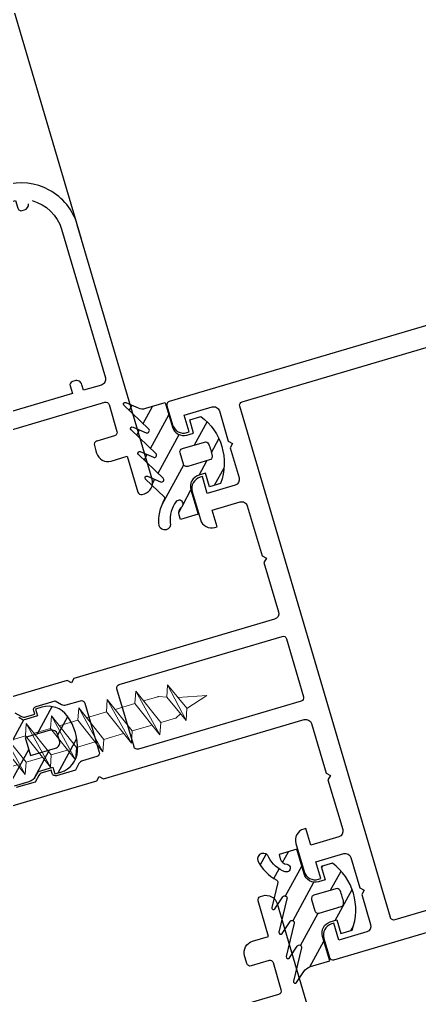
# Model space of a CAD drawing. Header units: millimetres. Extents: x 62878 to 70819, y -67946 to -61850.
# Drawn here: x 64567.4 to 64570.84, y -66936.96 to -66928.58 of the extents above; entities that cross this region are included whole.
import ezdxf

# ---------------------------------------------------------------- set-up
doc = ezdxf.new("R2010")
doc.units = ezdxf.units.MM
doc.layers.add('DOGRAMA', color=171, linetype='Continuous', lineweight=0)
pattern_1 = [(61.42665841833924, (64608.11325394075, -67037.48597381616), (0.1394151397588898, -0.07592747398675415), [])]

# ---------------------------------------------------------------- blocks, each defined once
blk = doc.blocks.new('a2we')
at = {"lineweight": 5, "ltscale": 0.5}
for p, q in [((-196.0144480926461, -415.2868589025547), (-196.5925912144022, -417.2488821181558)), ((-196.0144480926461, -415.2868589025547), (-195.4639709594615, -417.7110762494052)), ((-197.5747968978259, -417.6063757508618), (-196.5747276986959, -417.2423803302317)), ((-196.5747276986959, -417.2423803302317), (-194.1582851917165, -418.2620245979042)), ((-194.1582851917165, -418.2620245979042), (-197.5747968978259, -417.6063757508618)), ((-195.1583543907882, -418.6260200186506), (-197.5747968978259, -417.6063757508618)), ((-196.8896500078097, -417.895480952812), (-197.0961171580722, -418.3448917148726)), ((-194.1582851917165, -418.2620245979042), (-195.1583543907882, -418.6260200186506)), ((-197.1143788935161, -419.7428166739272), (-197.1143788935161, -418.4283854465556)), ((-195.1583543907882, -418.6260200186506), (-194.9264251741961, -419.2953524503964)), ((-198.1144480926461, -420.1068120946153), (-197.1143788935161, -419.7428166739268)), ((-197.1143788935161, -419.7428166739268), (-193.9153324771005, -421.0399975355008)), ((-197.1143788935161, -419.7428166739268), (-193.9153324771005, -421.0399975355008)), ((-194.9154016761394, -420.634479622855), (-194.9154016761394, -419.3608343693425)), ((-194.9154016761721, -421.4039929561312), (-198.1144480926461, -420.1068120946153)), ((-193.9153324771005, -421.0399975355008), (-198.1144480926461, -420.1068120946153)), ((-197.1143788935161, -422.2969096404012), (-197.1143788935162, -420.512330007273)), ((-193.9153324771005, -421.0399975355008), (-194.9154016761721, -421.4039929561312)), ((-194.9154016761721, -423.1885725893157), (-194.9154016761721, -421.4039929561312)), ((-198.1144480926461, -422.6609050610894), (-197.1143788935161, -422.2969096404012)), ((-197.1143788935161, -422.2969096404012), (-193.9153324771005, -423.594090501975)), ((-197.1143788935161, -422.2969096404012), (-193.9153324771005, -423.594090501975)), ((-194.9154016761721, -423.9580859226053), (-198.1144480926461, -422.6609050610894)), ((-193.9153324771005, -423.594090501975), (-198.1144480926461, -422.6609050610894)), ((-197.1143788935161, -424.8510026068752), (-197.1143788935162, -423.0664229737469)), ((-193.9153324771005, -423.594090501975), (-194.9154016761721, -423.9580859226053)), ((-194.9154016761721, -425.7426655557898), (-194.9154016761721, -423.9580859226053)), ((-198.1144480926461, -425.2149980275636), (-197.1143788935161, -424.8510026068752)), ((-197.1143788935161, -424.8510026068752), (-193.9153324771005, -426.1481834684492)), ((-197.1143788935161, -424.8510026068752), (-193.9153324771005, -426.1481834684492)), ((-194.9154016761721, -426.5121788890793), (-198.1144480926461, -425.2149980275636)), ((-193.9153324771005, -426.1481834684492), (-198.1144480926461, -425.2149980275636)), ((-197.1143788935161, -427.3050955733496), (-197.1143788935162, -425.6205159402211)), ((-193.9153324771005, -426.1481834684492), (-194.9154016761721, -426.5121788890793)), ((-194.9154016761721, -428.1967585222638), (-194.9154016761721, -426.5121788890793)), ((-198.1144480926461, -427.669090994038), (-197.1143788935161, -427.3050955733496)), ((-197.1143788935161, -427.3050955733496), (-193.9153324771005, -428.6022764349236)), ((-197.1143788935161, -427.3050955733496), (-193.9153324771005, -428.6022764349236)), ((-194.9154016761721, -428.9662718555534), (-198.1144480926461, -427.669090994038)), ((-193.9153324771005, -428.6022764349236), (-198.1144480926461, -427.669090994038)), ((-197.1143788935161, -429.5591885398237), (-197.1143788935161, -428.0237477951896)), ((-193.9153324771005, -428.6022764349236), (-194.9154016761721, -428.9662718555534)), ((-194.9154016761721, -430.450851488738), (-194.9154016761721, -428.9662718555534)), ((-198.1144480926461, -429.9231839605702), (-197.1143788935161, -429.5591885398237)), ((-194.9154016761721, -431.2203648220857), (-198.1144480926461, -429.9231839605702)), ((-193.9153324771005, -430.8563694013976), (-198.1144480926461, -429.9231839605702)), ((-197.1143788935161, -429.5591885398237), (-193.9153324771005, -430.8563694013976)), ((-197.1143788935161, -429.5591885398237), (-193.9153324771005, -430.8563694013976)), ((-197.1143788935161, -431.8132815063559), (-197.1143788935161, -430.2778407616635)), ((-193.9153324771005, -430.8563694013976), (-194.9154016761721, -431.2203648220857)), ((-194.9154016761721, -432.7049444552304), (-194.9154016761721, -431.2203648220857)), ((-198.1144480926461, -432.177276926986), (-197.1143788935161, -431.8132815063559)), ((-194.9154016761721, -433.4744577885599), (-198.1144480926461, -432.177276926986)), ((-193.9153324771005, -433.1104623678716), (-198.1144480926461, -432.177276926986)), ((-197.1143788935161, -431.8132815063559), (-193.9153324771005, -433.1104623678716)), ((-197.1143788935161, -431.8132815063559), (-193.9153324771005, -433.1104623678716)), ((-197.1143788935161, -434.0673744728301), (-197.1143788935161, -432.5319337281958)), ((-193.9153324771005, -433.1104623678716), (-194.9154016761721, -433.4744577885599)), ((-198.1144480926461, -434.4313698935184), (-197.1143788935161, -434.0673744728301)), ((-197.1143788935161, -434.0673744728301), (-193.9153324771005, -435.364555334404)), ((-197.1143788935161, -434.0673744728301), (-193.9153324771005, -435.364555334404)), ((-194.9154016761721, -434.9590374217446), (-194.9154016761721, -433.4744577885599)), ((-194.9154016761721, -435.7285507550341), (-198.1144480926461, -434.4313698935184)), ((-193.9153324771005, -435.364555334404), (-198.1144480926461, -434.4313698935184)), ((-197.1143788935161, -436.3642339800811), (-197.1143788935161, -434.7860266946118)), ((-193.9153324771005, -435.364555334404), (-194.9154016761721, -435.7285507550341)), ((-194.9154016761721, -437.2558969289955), (-194.9154016761721, -435.7285507550341)), ((-198.1144480926461, -436.7282294008277), (-197.1143788935161, -436.3642339800811)), ((-194.9154016761721, -438.0254102623434), (-198.1144480926461, -436.7282294008277)), ((-193.9153324771005, -437.6614148416551), (-198.1144480926461, -436.7282294008277)), ((-197.1143788935161, -436.3642339800811), (-193.9153324771005, -437.6614148416551)), ((-197.1143788935161, -436.3642339800811), (-193.9153324771005, -437.6614148416551)), ((-197.1143788935161, -438.6610934873901), (-197.1143788935161, -437.1337473134849)), ((-193.9153324771005, -437.6614148416551), (-194.9154016761721, -438.0254102623434)), ((-194.9154016761721, -439.5527564362646), (-194.9154016761721, -438.0254102623434)), ((-198.1144480926461, -439.0250889080787), (-197.1143788935161, -438.6610934873901)), ((-194.9154016761721, -440.3222697695944), (-198.1144480926461, -439.0250889080787)), ((-193.9153324771005, -439.9582743489061), (-198.1144480926461, -439.0250889080787)), ((-197.1143788935161, -438.6610934873901), (-193.9153324771005, -439.9582743489061)), ((-197.1143788935161, -438.6610934873901), (-193.9153324771005, -439.9582743489061)), ((-197.1143788935161, -440.9579529946993), (-197.1143788935161, -439.430606820736)), ((-193.9153324771005, -439.9582743489061), (-194.9154016761721, -440.3222697695944)), ((-194.9154016761721, -441.849615943574), (-194.9154016761721, -440.3222697695944)), ((-198.1144480926461, -441.3219484153295), (-197.1143788935161, -440.9579529946993)), ((-194.9154016761721, -442.6191292769035), (-198.1144480926461, -441.3219484153295)), ((-193.9153324771005, -442.2551338562151), (-198.1144480926461, -441.3219484153295)), ((-197.1143788935161, -440.9579529946993), (-193.9153324771005, -442.2551338562151)), ((-197.1143788935161, -443.2537258831643), (-197.1143788935161, -441.7274663280053)), ((-193.9153324771005, -442.2551338562151), (-194.9154016761721, -442.6191292769035)), ((-194.9154016761721, -444.1453888320787), (-194.9154016761721, -442.6191292769035)), ((-198.1144480926461, -443.6177213039109), (-197.1143788935161, -443.2537258831643)), ((-197.1143788935161, -443.2537258831643), (-193.9153324771005, -444.5509067447383)), ((-194.9154016761721, -444.9149021654266), (-198.1144480926461, -443.6177213039109)), ((-193.9153324771005, -444.5509067447383), (-198.1144480926461, -443.6177213039109)), ((-197.1143788935161, -445.5538642814245), (-197.1143788935161, -444.0232392165685)), ((-193.9153324771005, -444.5509067447383), (-194.9154016761721, -444.9149021654266)), ((-194.9154016761721, -446.4455272302989), (-194.9154016761721, -444.9149021654266)), ((-198.1144480926461, -445.9178597020545), (-197.1143788935161, -445.5538642814245)), ((-193.9153324771005, -446.8510451429402), (-198.1144480926461, -445.9178597020545)), ((-194.9154016761721, -447.2150405636282), (-198.1144480926461, -445.9178597020545)), ((-197.1143788935161, -445.5538642814245), (-193.9153324771005, -446.8510451429402)), ((-197.1143788935161, -445.5538642814245), (-193.9153324771005, -446.8510451429402)), ((-197.1143788935161, -447.8540026795677), (-197.1143788935161, -446.3233776147298)), ((-193.9153324771005, -446.8510451429402), (-194.9154016761721, -447.2150405636282)), ((-194.9154016761721, -448.7456656284821), (-194.9154016761721, -447.2150405636282)), ((-197.1143788935161, -447.8540026795677), (-198.1144480926461, -448.2179981003141)), ((-194.9154016761721, -449.5151789618299), (-198.1144480926461, -448.2179981003141)), ((-198.1144480926461, -448.2179981003141), (-193.9153324771005, -449.1511835411412)), ((-193.9153324771005, -449.1511835411412), (-197.1143788935161, -447.8540026795677)), ((-197.1143788935161, -450.1541410778275), (-197.1143788935161, -448.6235160129718)), ((-193.9153324770423, -449.1511835411412), (-194.9154016761721, -449.5151789618299)), ((-198.1144480926461, -450.5181364984577), (-197.1143788935161, -450.1541410778275)), ((-197.1143788935161, -450.1541410778275), (-193.9153324770423, -451.4513219393434)), ((-194.9154016761723, -451.0458040266858), (-194.9154016761721, -449.5151789618299)), ((-194.9154016761721, -451.8153173600317), (-198.1144480926461, -450.5181364984577)), ((-193.9153324770423, -451.4513219393434), (-198.1144480926461, -450.5181364984577)), ((-197.1143788935161, -453.2868589025547), (-197.1143788935162, -450.9236544111328)), ((-193.9153324770423, -451.4513219393434), (-194.9154016761721, -451.8153173600317)), ((-194.9154016761721, -453.2868589025547), (-194.9154016761721, -451.8153173600317)), ((-192.7980524524961, -453.2868589025547), (-199.230843732796, -453.2868589025547)), ((-199.230843732796, -454.5827171301502), (-199.230843732796, -453.2868589025547)), ((-192.7980524524961, -454.5827171301502), (-192.7980524524961, -453.2868589025547))]:
    blk.add_line(p, q, dxfattribs=at)
blk.add_lwpolyline([(-196.4690204826777, -455.6637351848848), (-196.1125089353335, -455.3998333582319), (-195.9163872499585, -455.3998333582319), (-195.5598757026143, -455.6637351848848)], dxfattribs=at)
for centre, radius, start, end in [((-196.9143788935627, -418.4283854465556), 0.2, 155.3251238657465, 180), ((-195.115401676151, -419.3608343693425), 0.2, 0, 19.11162363728389), ((-195.6603624057317, -449.5292358589606), 6.187568978619671, 234.757305859688, 262.4904896380407), ((-196.3685337795604, -449.5292358589606), 6.187568978619673, 277.5095103619591, 305.2426941403116)]:
    blk.add_arc(centre, radius, start, end, dxfattribs=at)

msp = doc.modelspace()

# ---------------------------------------------------------------- hatches: boundary and pattern name
at = {"layer": 'DOGRAMA', "lineweight": -2}
h = msp.add_hatch(dxfattribs=at)
h.set_pattern_fill('ANSI31', color=256, scale=0.05, angle=433.5057849383392, style=0)
h.set_pattern_definition(pattern_1)
edge = h.paths.add_edge_path()
edge.add_arc((64568.46284026308, -66931.8188429831), 0.100000000003546, 246.426658454048, 286.4266584527788)
edge.add_line((64568.49111904045, -66931.91476123346), (64568.65713241242, -66931.86581689642))
edge.add_line((64568.65713241242, -66931.86581689642), (64568.71934572253, -66932.07683704722))
edge.add_arc((64568.81526397289, -66932.04855826989), 0.1000000000022085, 196.426658427608, 286.4266584224305)
edge.add_line((64568.84354275022, -66932.14447652026), (64568.90109370038, -66932.12750925387))
edge.add_line((64568.90109370038, -66932.12750925387), (64568.86715916765, -66932.01240735347))
edge.add_line((64568.86715916765, -66932.01240735347), (64568.963077418, -66931.98412857615))
edge.add_arc((64568.66424074851, -66932.38499843652), 0.4999999999876029, -20.44323922388952, 53.296556067289885, ccw=False)
edge.add_line((64569.13275008192, -66932.55963807832), (64569.03683183157, -66932.58791685563))
edge.add_line((64569.03683183157, -66932.58791685563), (64569.00289729876, -66932.47281495518))
edge.add_line((64569.00289729876, -66932.47281495518), (64568.94534634852, -66932.48978222157))
edge.add_arc((64568.97362512585, -66932.58570047191), 0.09999999998127156, 106.4266584311447, 196.4266584367842)
edge.add_line((64568.87770687549, -66932.61397924926), (64568.93992018558, -66932.82499940005))
edge.add_line((64568.93992018558, -66932.82499940005), (64568.78695455076, -66932.87009698167))
edge.add_line((64568.78695455076, -66932.87009698167), (64568.77579026069, -66932.83222903726))
edge.add_arc((64568.83813712344, -66932.81384783202), 0.06500000000965037, 128.0173228937301, 196.4266584034077, ccw=False)
edge.add_arc((64568.77797023278, -66932.73688569754), 0.03268943071531403, 308.0173229306195, 501.85693754702)
edge.add_arc((64568.94125886263, -66932.86849557063), 0.2424115900622707, 141.2291917759814, 186.735964182171)
edge.add_arc((64568.65217745307, -66932.90980302873), 0.05002797725108533, -162.6011829561652, 14.912053354129284, ccw=False)
edge.add_arc((64568.97377205249, -66932.8821717651), 0.3717812401066652, 149.9266375012533, 186.5781579911496, ccw=False)
edge.add_arc((64568.6334893023, -66932.68839017725), 0.01999999999529629, 338.0409955219306, 406.4266584097233)
edge.add_line((64568.64727495287, -66932.67390032431), (64568.48785880037, -66932.52223174756))
edge.add_arc((64568.49819803831, -66932.51136435785), 0.01500000000500317, 66.42665839483561, 226.4266583744867, ccw=False)
edge.add_line((64568.50419687772, -66932.4976161243), (64568.61704569692, -66932.54685604594))
edge.add_arc((64568.62504414944, -66932.52852506787), 0.01999999999328864, 246.4266584402239, 406.4266584384582)
edge.add_line((64568.63882980001, -66932.51403521492), (64568.42564549025, -66932.31121159677))
edge.add_arc((64568.43598472819, -66932.30034420705), 0.01500000001554592, 66.42665836936283, 226.4266584128, ccw=False)
edge.add_line((64568.4419835676, -66932.28659597349), (64568.55483238684, -66932.33583589514))
edge.add_arc((64568.56283083934, -66932.31750491707), 0.019999999987469, 246.4266584784331, 406.4266584701288)
edge.add_line((64568.57661648988, -66932.30301506413), (64568.36343218019, -66932.10019144595))
edge.add_arc((64568.37377141813, -66932.08932405626), 0.01499999998944522, 66.42665832166063, 226.4266583563086, ccw=False)
edge.add_line((64568.37977025755, -66932.07557582272), (64568.49261907674, -66932.12481574433))
edge.add_arc((64568.50061752926, -66932.10648476626), 0.01999999999328864, 246.4266584402239, 406.4266584399261)
edge.add_line((64568.51440317981, -66932.09199491332), (64568.30121887009, -66931.88917129517))
edge.add_arc((64568.31155810802, -66931.87830390545), 0.01500000001053073, 66.42665844253781, 226.4266584329351, ccw=False)
edge.add_line((64568.31755694742, -66931.86455567188), (64568.42284800047, -66931.9104978735))
edge = h.paths.add_edge_path(flags=16)
edge.add_line((64569.03850588463, -66932.35806132668), (64568.84992479592, -66932.41365911534))
edge.add_arc((64568.84144116275, -66932.38488364026), 0.02999999995839664, 196.4266583847646, 286.4266583847646, ccw=False)
edge.add_line((64568.81266568768, -66932.39336727343), (64568.78438691036, -66932.29744902307))
edge.add_arc((64568.81316238547, -66932.28896538985), 0.03000000000975191, 106.426658462348, 196.4266584717473, ccw=False)
edge.add_line((64568.80467875225, -66932.26018991474), (64568.99325984094, -66932.20459212609))
edge.add_arc((64569.00174347411, -66932.23336760118), 0.02999999997441213, 24.193092564412325, 106.4266583902342, ccw=False)
edge.add_arc((64568.6642407484, -66932.38499843658), 0.4000000001173186, 8.660224260478287, 24.193092596684608, ccw=False)
edge.add_arc((64569.03002225145, -66932.32928585158), 0.02999999998591696, -73.57334160429622, 8.660224242557774, ccw=False)
h = msp.add_hatch(dxfattribs=at)
h.set_pattern_fill('ANSI31', color=256, scale=0.05, angle=433.5057849383392, style=0)
h.set_pattern_definition(pattern_1)
edge = h.paths.add_edge_path(flags=16)
edge.add_arc((64567.69985761818, -66934.78570502679), 0.04999999999144209, 286.426658404795, 376.4266584024372)
edge.add_line((64567.74781674337, -66934.77156563815), (64567.73084947696, -66934.71401468791))
edge.add_arc((64567.68289035177, -66934.7281540766), 0.05000000001076637, 16.42665845042108, 106.4266584480633)
edge.add_line((64567.66875096309, -66934.6801949514), (64567.4529348998, -66934.74382220037))
edge.add_line((64567.4529348998, -66934.74382220037), (64567.4981809435, -66934.89729140094))
edge.add_line((64567.4981809435, -66934.89729140094), (64567.71399700682, -66934.83366415197))
h.paths.add_polyline_path([(64567.35430356794, -66934.93970956691), (64567.30905752425, -66934.78624036635), (64567.04528233573, -66934.86400700397), (64567.09052837945, -66935.01747620454)], flags=16)
edge = h.paths.add_edge_path()
edge.add_arc((64567.65278654273, -66934.67447606362), 0.1999999999926195, 35.86043952762385, 106.4266584136128)
edge.add_line((64567.59622898812, -66934.48263956289), (64567.5422227555, -66934.49856176975))
edge.add_line((64567.5422227555, -66934.49856176975), (64567.55919002189, -66934.55611271996))
edge.add_line((64567.55919002189, -66934.55611271996), (64567.43614199342, -66934.59238994338))
edge.add_line((64567.43614199342, -66934.59238994338), (64567.39800024397, -66934.57161740253))
edge.add_arc((64567.35017191392, -66934.65943796297), 0.09999999995770992, 61.42665841553251, 106.4266584135092)
edge.add_line((64567.32189313662, -66934.56351971264), (64567.19691705422, -66934.60036536808))
edge.add_line((64567.19691705422, -66934.60036536808), (64567.21388432061, -66934.65791631833))
edge.add_line((64567.21388432061, -66934.65791631833), (64567.0908362921, -66934.69419354171))
edge.add_line((64567.0908362921, -66934.69419354171), (64566.95208867755, -66934.61862961146))
edge.add_line((64566.95208867755, -66934.61862961146), (64566.92146720961, -66934.51476523306))
edge.add_line((64566.92146720961, -66934.51476523306), (64566.68167158368, -66934.58546217634))
edge.add_line((64566.68167158368, -66934.58546217634), (64566.7154913202, -66934.52336366252))
edge.add_line((64566.7154913202, -66934.52336366252), (64566.5740974336, -66934.04377241067))
edge.add_line((64566.5740974336, -66934.04377241067), (64566.26064391554, -66934.13618529563))
edge.add_arc((64566.34548024748, -66934.42394004673), 0.2999999999992015, 106.4266584178849, 166.4266584183156)
edge.add_line((64566.053859157, -66934.35353308982), (64565.93856022818, -66934.83109384276))
edge.add_arc((64565.9677223372, -66934.83813453846), 0.02999999997447413, 166.4266584011719, 256.4266584114185)
edge.add_line((64565.96068164151, -66934.86729664747), (64566.01900585964, -66934.88137803886))
edge.add_arc((64566.02604655531, -66934.8522159298), 0.03000000000471506, 256.426658458002, 346.4266584412328)
edge.add_line((64566.05520866437, -66934.85925662548), (64566.14611790788, -66934.48271638165))
edge.add_arc((64566.3405319682, -66934.5296543529), 0.1999999999823359, 104.50706108595091, 166.426658427445, ccw=False)
edge.add_arc((64566.32322234, -66934.43050215986), 0.1000000000150432, -43.573341588137225, 109.14150601560621, ccw=False)
edge.add_arc((64566.46812086942, -66934.56835866555), 0.09999999994398419, 136.4266584101636, 196.4266584106894)
edge.add_line((64566.3722026191, -66934.59663744284), (64566.46461622661, -66934.91009341169))
edge.add_arc((64566.41665710141, -66934.92423280032), 0.0500000000082639, -73.5733416126335, 16.42665838172701, ccw=False)
edge.add_line((64566.43079649004, -66934.97219192552), (64566.3828516233, -66934.98632711048))
edge.add_arc((64566.39699101198, -66935.03428623566), 0.0499999999996723, 106.4266584367842, 196.426658439142)
edge.add_line((64566.34903188681, -66935.04842562434), (64566.40558944144, -66935.24026212507))
edge.add_arc((64566.45354856663, -66935.2261227364), 0.05000000000253616, 196.4266584184318, 286.4266584160741)
edge.add_line((64566.46768795529, -66935.2740818616), (64566.51563282201, -66935.25994667666))
edge.add_arc((64566.52977221068, -66935.3079058018), 0.04999999996969886, 16.42665842786289, 106.42665843821811, ccw=False)
edge.add_line((64566.57773133583, -66935.29376641315), (64566.67014494335, -66935.607222382))
edge.add_arc((64566.76606319373, -66935.57894360465), 0.1000000000202815, 196.4266584332476, 256.4266584363893)
edge.add_arc((64566.71912522244, -66935.77335766498), 0.09999999998190286, -76.28818919768707, 76.42665839614318, ccw=False)
edge.add_arc((64566.67987729597, -66935.6806733574), 0.1999999999079647, 226.4266584159106, 288.34625576114, ccw=False)
edge.add_line((64566.54202079033, -66935.82557188679), (64566.2613819953, -66935.55857205053))
edge.add_arc((64566.24070351948, -66935.58030682996), 0.02999999998544276, 46.42665846411646, 136.4266584444705)
edge.add_line((64566.21896874006, -66935.55962835412), (64566.17761178835, -66935.60309791297))
edge.add_arc((64566.19934656774, -66935.62377638882), 0.02999999997940282, 136.4266583956005, 226.4266584056681)
edge.add_line((64566.1786680919, -66935.64551116822), (64566.53459837137, -66935.98414334605))
edge.add_arc((64566.74138312993, -66935.7667955519), 0.2999999999917787, 226.4266584123521, 286.4266584138862)
edge.add_line((64566.82621946185, -66936.054550303), (64567.13967297996, -66935.962137418))
edge.add_line((64567.13967297996, -66935.962137418), (64566.99827909335, -66935.4825461662))
edge.add_line((64566.99827909335, -66935.4825461662), (64566.93618057951, -66935.44872642963))
edge.add_line((64566.93618057951, -66935.44872642963), (64567.17597620544, -66935.37802948635))
edge.add_line((64567.17597620544, -66935.37802948635), (64567.14535473752, -66935.27416510797))
edge.add_line((64567.14535473752, -66935.27416510797), (64567.22091866777, -66935.13541749341))
edge.add_line((64567.22091866777, -66935.13541749341), (64567.34396669617, -66935.09914027002))
edge.add_line((64567.34396669617, -66935.09914027002), (64567.36093396261, -66935.15669122023))
edge.add_line((64567.36093396261, -66935.15669122023), (64567.48591004508, -66935.11984556474))
edge.add_arc((64567.45763126778, -66935.02392731443), 0.09999999994306791, 286.426658415867, 331.4266584171997)
edge.add_line((64567.54545182821, -66935.07175564447), (64567.56622436908, -66935.03361389507))
edge.add_line((64567.56622436908, -66935.03361389507), (64567.6892723975, -66934.99733667167))
edge.add_line((64567.6892723975, -66934.99733667167), (64567.70623966392, -66935.05488762187))
edge.add_line((64567.70623966392, -66935.05488762187), (64567.7602458965, -66935.038965415))
edge.add_arc((64567.7036883419, -66934.84712891423), 0.2000000000298303, 286.4266584080767, 356.992877291433)
edge.add_arc((64567.43356081482, -66934.83293845727), 0.4704999999593023, 356.9928773078851, 395.8604395416931)
h = msp.add_hatch(dxfattribs=at)
h.set_pattern_fill('ANSI31', color=256, scale=0.05, angle=433.5057849383392, style=0)
h.set_pattern_definition(pattern_1)
edge = h.paths.add_edge_path()
edge.add_arc((64569.93333668355, -66936.80659200218), 0.09999999999000783, 106.42665841679101, 146.4266584195173, ccw=False)
edge.add_line((64569.90505790624, -66936.71067375182), (64570.07107127821, -66936.66172941474))
edge.add_line((64570.07107127821, -66936.66172941474), (64570.00885796814, -66936.45070926394))
edge.add_arc((64570.1047762185, -66936.42243048662), 0.09999999999809335, 106.42665842078961, 196.4266584196107, ccw=False)
edge.add_line((64570.07649744119, -66936.32651223626), (64570.1340483914, -66936.30954496986))
edge.add_line((64570.1340483914, -66936.30954496986), (64570.16798292416, -66936.42464687028))
edge.add_line((64570.16798292416, -66936.42464687028), (64570.26390117451, -66936.39636809297))
edge.add_arc((64569.79539184112, -66936.22172845111), 0.4999999999827204, 339.5567607689868, 413.2965560609578)
edge.add_line((64570.09422851065, -66935.82085859079), (64569.99831026029, -66935.84913736812))
edge.add_line((64569.99831026029, -66935.84913736812), (64570.03224479307, -66935.96423926858))
edge.add_line((64570.03224479307, -66935.96423926858), (64569.97469384288, -66935.98120653495))
edge.add_arc((64569.94641506554, -66935.8852882846), 0.09999999999728704, 196.426658427608, 286.4266584327856, ccw=False)
edge.add_line((64569.85049681518, -66935.91356706193), (64569.78828350509, -66935.7025469111))
edge.add_line((64569.78828350509, -66935.7025469111), (64569.63531787019, -66935.74764449273))
edge.add_line((64569.63531787019, -66935.74764449273), (64569.64648216028, -66935.78551243716))
edge.add_arc((64569.708829023, -66935.7671312319), 0.06499999998584959, 196.426658422966, 264.8359939352317)
edge.add_arc((64569.70003629674, -66935.86442415476), 0.03268943072999846, -109.00362070820017, 84.83599391805882, ccw=False)
edge.add_arc((64569.76581183219, -66935.66528120542), 0.2424115900640201, 206.1173526285701, 251.6241250347175, ccw=False)
edge.add_arc((64569.50055659158, -66935.78740419584), 0.05002797726184434, 17.94126349752095, 195.4544997869405)
edge.add_arc((64569.78570573131, -66935.63615426615), 0.3717812401576706, 206.2751588430351, 242.9266793322722)
edge.add_arc((64569.60497167857, -66935.98354289014), 0.01999999997857698, -13.573341524765908, 54.81232137007788, ccw=False)
edge.add_line((64569.6244130846, -66935.98823668725), (64569.5727723204, -66936.2021294135))
edge.add_arc((64569.58735337493, -66936.20564976134), 0.01500000000857648, 166.4266584780325, 326.4266584541388)
edge.add_line((64569.59985105441, -66936.21394482059), (64569.66793890278, -66936.11136085114))
edge.add_arc((64569.68460247541, -66936.12242093016), 0.02000000001654235, -13.573341626769775, 146.4266583847224, ccw=False)
edge.add_line((64569.70404388147, -66936.12711472731), (64569.63498563051, -66936.41314956427))
edge.add_arc((64569.64956668502, -66936.41666991211), 0.0149999999837007, 166.4266583979106, 326.4266583926621)
edge.add_line((64569.66206436446, -66936.42496497136), (64569.73015221289, -66936.32238100194))
edge.add_arc((64569.7468157855, -66936.33344108093), 0.01999999998226129, -13.573341600921708, 146.4266584196092, ccw=False)
edge.add_line((64569.76625719153, -66936.33813487807), (64569.69719894059, -66936.6241697151))
edge.add_arc((64569.7117799951, -66936.62769006295), 0.0149999999837007, 166.4266583979106, 326.4266584852853)
edge.add_line((64569.72427767455, -66936.63598512216), (64569.79236552294, -66936.53340115273))
edge.add_arc((64569.80902909558, -66936.54446123174), 0.02000000002061942, -13.573341545722087, 146.4266584425098, ccw=False)
edge.add_line((64569.82847050163, -66936.54915502886), (64569.75941225065, -66936.8351898659))
edge.add_arc((64569.77399330519, -66936.83871021373), 0.01500000001564922, 166.426658484555, 326.4266584695079)
edge.add_line((64569.78649098468, -66936.84700527298), (64569.85001882046, -66936.75129160717))
edge = h.paths.add_edge_path(flags=16)
edge.add_line((64570.12441093356, -66936.04132214078), (64569.93582984487, -66936.09691992945))
edge.add_arc((64569.94431347809, -66936.12569540454), 0.02999999998675744, 106.4266584702073, 196.4266584568784)
edge.add_line((64569.915538003, -66936.13417903775), (64569.94381678028, -66936.23009728809))
edge.add_arc((64569.97259225541, -66936.2216136549), 0.03000000002245861, 196.4266584066429, 286.4266584066429)
edge.add_line((64569.98107588861, -66936.25038913003), (64570.16965697728, -66936.19479134136))
edge.add_arc((64570.16117334408, -66936.16601586627), 0.02999999998264233, 286.4266584435496, 368.6602242742178)
edge.add_arc((64569.7953918411, -66936.22172845111), 0.400000000017282, 8.660224241598153, 24.19309257790544)
edge.add_arc((64570.13289456676, -66936.07009761588), 0.0299999999955179, 24.19309257837386, 106.4266584223615)

# ---------------------------------------------------------------- linework, layer by layer
msp.add_line((64567.93704808676, -66930.46268873142), (64541.54903862015, -66840.97058823772), dxfattribs=at)
at = {"layer": 'DOGRAMA', "lineweight": -2, "ltscale": 0.5}
for points in [[(64578.80153299734, -66928.8750279272), (64568.69174940862, -66931.8556110563, 0.4142135623732619), (64568.6714575667, -66931.8928701646), (64568.71953148815, -66932.05593119022, 0.4142135623730951), (64568.84372851582, -66932.12357066329), (64568.86291216587, -66932.11791490781), (64568.82049399993, -66931.97403753224), (64569.06028962583, -66931.90334058898, -0.4142135623730951), (64569.12238813968, -66931.93716032551), (64569.19874083844, -66932.1961396015), (64569.23599994675, -66932.2164314434), (64569.21570810483, -66932.25369055172), (64569.29206080359, -66932.51266982772, -0.4142135623730951), (64569.25824106703, -66932.57476834154), (64569.01844544111, -66932.64546528482), (64568.9760272752, -66932.50158790928), (64568.95684362509, -66932.50724366475, 0.4142135623728953), (64568.88920415207, -66932.63144069242), (64568.95990109532, -66932.87123631836, 0.4142135623729619), (64569.084098123, -66932.9388757914), (64569.10328177308, -66932.93322003592), (64569.06086360709, -66932.78934266038), (64569.30065923304, -66932.71864571709, -0.4142135623731395), (64569.36275774685, -66932.75246545362), (64569.48912401646, -66933.18108481538), (64569.52638312478, -66933.20137665729), (64569.50609128286, -66933.2386357656), (64569.63140613138, -66933.66368883211, -0.4142135623730951), (64569.5975863948, -66933.72578734597), (64567.87105788819, -66934.23480533763), (64567.8507660463, -66934.27206444596), (64567.813506938, -66934.25177260402), (64566.98860998484, -66934.49497008894, 0.4142135623730951)], [(64567.24892478727, -66932.12460382956), (64568.13616860313, -66931.86302513939, -0.4142135623730951), (64568.17342771147, -66931.88331698127), (64568.24129677706, -66932.1135207822, -0.4142135623730951), (64568.22100493511, -66932.15077989048), (64568.06753573452, -66932.19602593417, 0.4142135623730951), (64568.0472438926, -66932.23328504252), (64568.06138328128, -66932.28124416767), (64568.06703903677, -66932.30042781775, 0.4142135623730951), (64568.19123606443, -66932.3680672908), (64568.33031752748, -66932.32706306368), (64568.42080961486, -66932.63400146487, 0.4142135623730951), (64568.45806872319, -66932.65429330678), (64568.47725237322, -66932.6486375513, 0.4142135623730951), (64568.54489184632, -66932.52444052363), (64567.90013572347, -66930.33750441526, 0.4142135623730951), (64567.27915058508, -66929.99930705)], [(64567.51261028574, -66930.13086973135, -0.2621398995659221), (64567.76585017299, -66930.37709470351), (64568.14195791132, -66931.65280743338, -0.4142135623730951), (64568.10813817475, -66931.71490594724), (64567.95466897417, -66931.76015199092), (64567.94052958553, -66931.71219286574, 0.4142135623730951), (64567.87843107169, -66931.67837312922), (64567.85924742162, -66931.68402888469, 0.4142135623730951), (64567.8389555797, -66931.72128799297), (64567.8587507238, -66931.78843076825), (64565.24018248873, -66932.56044138897), (64564.75095964122, -66930.90105565764), (64567.3695278762, -66930.12904503688), (64567.38932302039, -66930.19618781215, 0.4142135623730951), (64567.42658212868, -66930.21647965407), (64567.44576577871, -66930.21082389861, 0.3618128521052944), (64567.4813534183, -66930.15764723886)], [(64567.24311898071, -66935.35823434225), (64568.06801593384, -66935.11503685733), (64568.08830777578, -66935.07777774903), (64568.12556688406, -66935.09806959094), (64569.85209539066, -66934.58905159925, -0.4142135623730951), (64569.91419390451, -66934.62287133579), (64570.03950875306, -66935.04792440227), (64570.07676786136, -66935.0682162442), (64570.05647601943, -66935.10547535248), (64570.18284228905, -66935.53409471427, -0.4142135623730951), (64570.1490225525, -66935.59619322809), (64569.9092269266, -66935.6668901714), (64569.86680876063, -66935.52301279585), (64569.84762511054, -66935.5286685513, 0.4142135623729619), (64569.77998563748, -66935.65286557899), (64569.85068258079, -66935.89266120493, 0.4142135623728953), (64569.97487960846, -66935.96030067797), (64569.99406325853, -66935.9546449225), (64569.95164509252, -66935.81076754695), (64570.19144071847, -66935.74007060363, -0.4142135623730951), (64570.25353923232, -66935.77389034018), (64570.32989193108, -66936.03286961616), (64570.36715103937, -66936.05316145813), (64570.34685919747, -66936.0904205664), (64570.42321189623, -66936.34939984241, -0.4142135623730951), (64570.38939215971, -66936.41149835623), (64570.14959653376, -66936.48219529951), (64570.10717836778, -66936.33831792398), (64570.08799471774, -66936.34397367944, 0.4142135623728953), (64570.02035524467, -66936.46817070713), (64570.0684291661, -66936.63123173275, 0.4142135623729288), (64570.10568827442, -66936.65152357465), (64580.2154718631, -66933.67094044553, 0.4142135623729288)], [(64567.36391414938, -66934.53027991886), (64567.42024413236, -66934.56095803119, 0.1989123673797732), (64567.45829768608, -66934.56500687613), (64567.53435061634, -66934.54258482537), (64567.52586698316, -66934.51380935025, -0.4142135623729841), (64567.54615882508, -66934.47655024196), (64567.7092198507, -66934.42847632054), (64567.76554983368, -66934.45915443287, 0.1989123673797501), (64567.80360338739, -66934.4632032778), (64567.92761544284, -66934.42664183838, -0.4142135623729288), (64567.96487455117, -66934.44693368029), (64568.08930117136, -66934.8689739819, -0.4142135623725959), (64568.06900932942, -66934.90623309021), (64567.94499727398, -66934.94279452963, 0.1989123673796753), (64567.91522638246, -66934.96683948979), (64567.88454827006, -66935.0231694728), (64567.7214872445, -66935.07124339424, -0.4142135623736503), (64567.68422813614, -66935.0509515523), (64567.67574450291, -66935.0221760772), (64567.59969157266, -66935.04459812798, 0.1989123673797502), (64567.56992068106, -66935.06864308812), (64567.53924256875, -66935.12497307113), (64567.37618154313, -66935.17304699255, -0.4142135623732063)], [(64568.74769998503, -66937.20827109902), (64569.63494380096, -66936.94669240885, 0.4142135623730951), (64569.65523564289, -66936.90943330055), (64569.5873665773, -66936.67922949966, 0.4142135623730951), (64569.550107469, -66936.65893765775), (64569.39663826839, -66936.70418370144, -0.4142135623730951), (64569.35937916014, -66936.68389185953), (64569.34523977142, -66936.63593273434), (64569.33958401597, -66936.6167490843, -0.4142135623730951), (64569.40722348903, -66936.4925520566), (64569.54630495205, -66936.45154782948), (64569.45581286464, -66936.14460942832, -0.4142135623730951), (64569.47610470656, -66936.10735031999), (64569.49528835667, -66936.10169456454, -0.4142135623730951), (64569.61948538433, -66936.16933403762), (64570.26424150712, -66938.35627014599, -0.4142135623730951)]]:
    msp.add_lwpolyline(points, format="xyb", dxfattribs=at)
msp.add_lwpolyline([(64576.55039678768, -66929.72637143343), (64576.88611066399, -66929.62739571281), (64578.67978194587, -66929.098582577, -0.4142135623730953), (64578.71704105413, -66929.11887441891), (64580.0122090552, -66933.51193028573, -0.4142135623730951), (64579.99191721332, -66933.54918939406), (64578.19824593142, -66934.07800252987), (64577.86253205514, -66934.17697825049), (64570.63029597743, -66936.3091980601, -0.4142135623730951), (64570.59303686915, -66936.28890621818), (64569.29786886807, -66931.89585035136, -0.4142135623722071), (64569.31816070999, -66931.85859124307)], format="xyb", close=True, dxfattribs=at)
at = {"layer": 'DOGRAMA', "lineweight": -2}
for points in [[(64568.42284800047, -66931.9104978735, 0.176326980708443), (64568.49111904045, -66931.91476123346), (64568.65713241242, -66931.86581689642), (64568.71934572253, -66932.07683704722, 0.4142135623726288), (64568.84354275022, -66932.14447652026), (64568.90109370038, -66932.12750925387), (64568.86715916765, -66932.01240735347), (64568.963077418, -66931.98412857615, -0.3333333333332321), (64569.13275008192, -66932.55963807832), (64569.03683183157, -66932.58791685563), (64569.00289729876, -66932.47281495518), (64568.94534634852, -66932.48978222157, 0.4142135623730951), (64568.87770687549, -66932.61397924926), (64568.93992018558, -66932.82499940005), (64568.78695455076, -66932.87009698167), (64568.77579026069, -66932.83222903726, -0.3076847592325163), (64568.79810364322, -66932.76263923447, 1.128701775594264), (64568.75226094198, -66932.71669581771, 0.2012120834862478), (64568.70052058634, -66932.89692902494, -0.9785310008383128), (64568.60443843076, -66932.92476244904, -0.1612998685773607), (64568.65203833531, -66932.69586903907, 0.3075716929248266), (64568.64727495287, -66932.67390032431), (64568.48785880037, -66932.52223174756, -0.8390996311771568), (64568.50419687772, -66932.4976161243), (64568.61704569692, -66932.54685604594, 0.8390996311749109), (64568.63882980001, -66932.51403521492), (64568.42564549025, -66932.31121159677, -0.8390996311813727), (64568.4419835676, -66932.28659597349), (64568.55483238684, -66932.33583589514, 0.8390996311751685), (64568.57661648988, -66932.30301506413), (64568.36343218019, -66932.10019144595, -0.8390996311750223), (64568.37977025755, -66932.07557582272), (64568.49261907674, -66932.12481574433, 0.8390996311790603), (64568.51440317981, -66932.09199491332), (64568.30121887009, -66931.88917129517, -0.8390996311813727), (64568.31755694742, -66931.86455567188)], [(64569.03850588463, -66932.35806132668), (64568.84992479592, -66932.41365911534, -0.414213562374205), (64568.81266568768, -66932.39336727343), (64568.78438691036, -66932.29744902307, -0.4142135623730951), (64568.80467875225, -66932.26018991474), (64568.99325984094, -66932.20459212609, -0.3750467088372598), (64569.02910855995, -66932.22107320915, -0.0678788880673013), (64569.05968021113, -66932.32476861497, -0.3750467088370437)], [(64567.71399700682, -66934.83366415197, 0.4142135623730951), (64567.74781674337, -66934.77156563815), (64567.73084947696, -66934.71401468791, 0.4142135623730951), (64567.66875096309, -66934.6801949514), (64567.4529348998, -66934.74382220037), (64567.4981809435, -66934.89729140094)], [(64569.85001882046, -66936.75129160717, -0.176326980708443), (64569.90505790624, -66936.71067375182), (64570.07107127821, -66936.66172941474), (64570.00885796814, -66936.45070926394, -0.4142135623726288), (64570.07649744119, -66936.32651223626), (64570.1340483914, -66936.30954496986), (64570.16798292416, -66936.42464687028), (64570.26390117451, -66936.39636809297, 0.3333333333332321), (64570.09422851065, -66935.82085859079), (64569.99831026029, -66935.84913736812), (64570.03224479307, -66935.96423926858), (64569.97469384288, -66935.98120653495, -0.4142135623730951), (64569.85049681518, -66935.91356706193), (64569.78828350509, -66935.7025469111), (64569.63531787019, -66935.74764449273), (64569.64648216028, -66935.78551243716, 0.3076847592325163), (64569.70297857222, -66935.8318674059, -1.128701775594264), (64569.68939170592, -66935.89533194613, -0.2012120834862478), (64569.54815184858, -66935.77199348462, 0.9785310008383128), (64569.45233750735, -66935.8007353033, 0.1612998685773607), (64569.6164968101, -66935.96719751335, -0.3075716929248266), (64569.6244130846, -66935.98823668725), (64569.5727723204, -66936.2021294135, 0.8390996311771568), (64569.59985105441, -66936.21394482059), (64569.66793890278, -66936.11136085114, -0.8390996311749109), (64569.70404388147, -66936.12711472731), (64569.63498563051, -66936.41314956427, 0.8390996311813727), (64569.66206436446, -66936.42496497136), (64569.73015221289, -66936.32238100194, -0.8390996311751685), (64569.76625719153, -66936.33813487807), (64569.69719894059, -66936.6241697151, 0.8390996311750223), (64569.72427767455, -66936.63598512216), (64569.79236552294, -66936.53340115273, -0.8390996311790603), (64569.82847050163, -66936.54915502886), (64569.75941225065, -66936.8351898659, 0.8390996311813727), (64569.78649098468, -66936.84700527298)], [(64570.12441093356, -66936.04132214078), (64569.93582984487, -66936.09691992945, 0.414213562374205), (64569.915538003, -66936.13417903775), (64569.94381678028, -66936.23009728809, 0.4142135623730951), (64569.98107588861, -66936.25038913003), (64570.16965697728, -66936.19479134136, 0.3750467088372598), (64570.19083130375, -66936.16149862965, 0.0678788880673013), (64570.16025965261, -66936.05780322384, 0.3750467088370437)]]:
    msp.add_lwpolyline(points, format="xyb", close=True, dxfattribs=at)
at = {"layer": 'DOGRAMA', "lineweight": -2, "ltscale": 5}
msp.add_lwpolyline([(64568.26160963326, -66934.28647093989), (64569.66201608862, -66933.87360079106, -0.4142135623730951), (64569.69927519692, -66933.89389263297), (64569.84632483895, -66934.39266753489, -0.4142135623730951), (64569.82603299704, -66934.42992664319), (64568.42562654171, -66934.84279679203, -0.4142135623730951), (64568.38836743338, -66934.82250495009), (64568.24131779135, -66934.32373004819, -0.4142135623730951)], format="xyb", close=True, dxfattribs=at)
at = {"layer": 'DOGRAMA', "lineweight": -2}
msp.add_lwpolyline([(64567.36093396261, -66935.15669122023), (64567.48591004508, -66935.11984556474, 0.1989123673796753), (64567.54545182821, -66935.07175564447), (64567.56622436908, -66935.03361389507), (64567.6892723975, -66934.99733667167), (64567.70623966392, -66935.05488762187), (64567.7602458965, -66935.038965415, 0.3180171180316094), (64567.90341294612, -66934.85762093427, 0.1712365548905719), (64567.81487580558, -66934.55731348057, 0.3180171180317411), (64567.59622898812, -66934.48263956289), (64567.5422227555, -66934.49856176975), (64567.55919002189, -66934.55611271996), (64567.43614199342, -66934.59238994338), (64567.39800024397, -66934.57161740253, 0.198912367379756)], format="xyb", dxfattribs=at)

# ---------------------------------------------------------------- block references
at = {"layer": 'DOGRAMA', "linetype": 'ByBlock', "lineweight": -2, "xscale": -0.09999999999204405, "yscale": 0.09999999999854481, "zscale": 0.1, "rotation": 286.4266584109327}
msp.add_blockref('a2we', (64603.30480796639, -66903.83738255629), dxfattribs=at)

doc.saveas('drawing.dxf')
